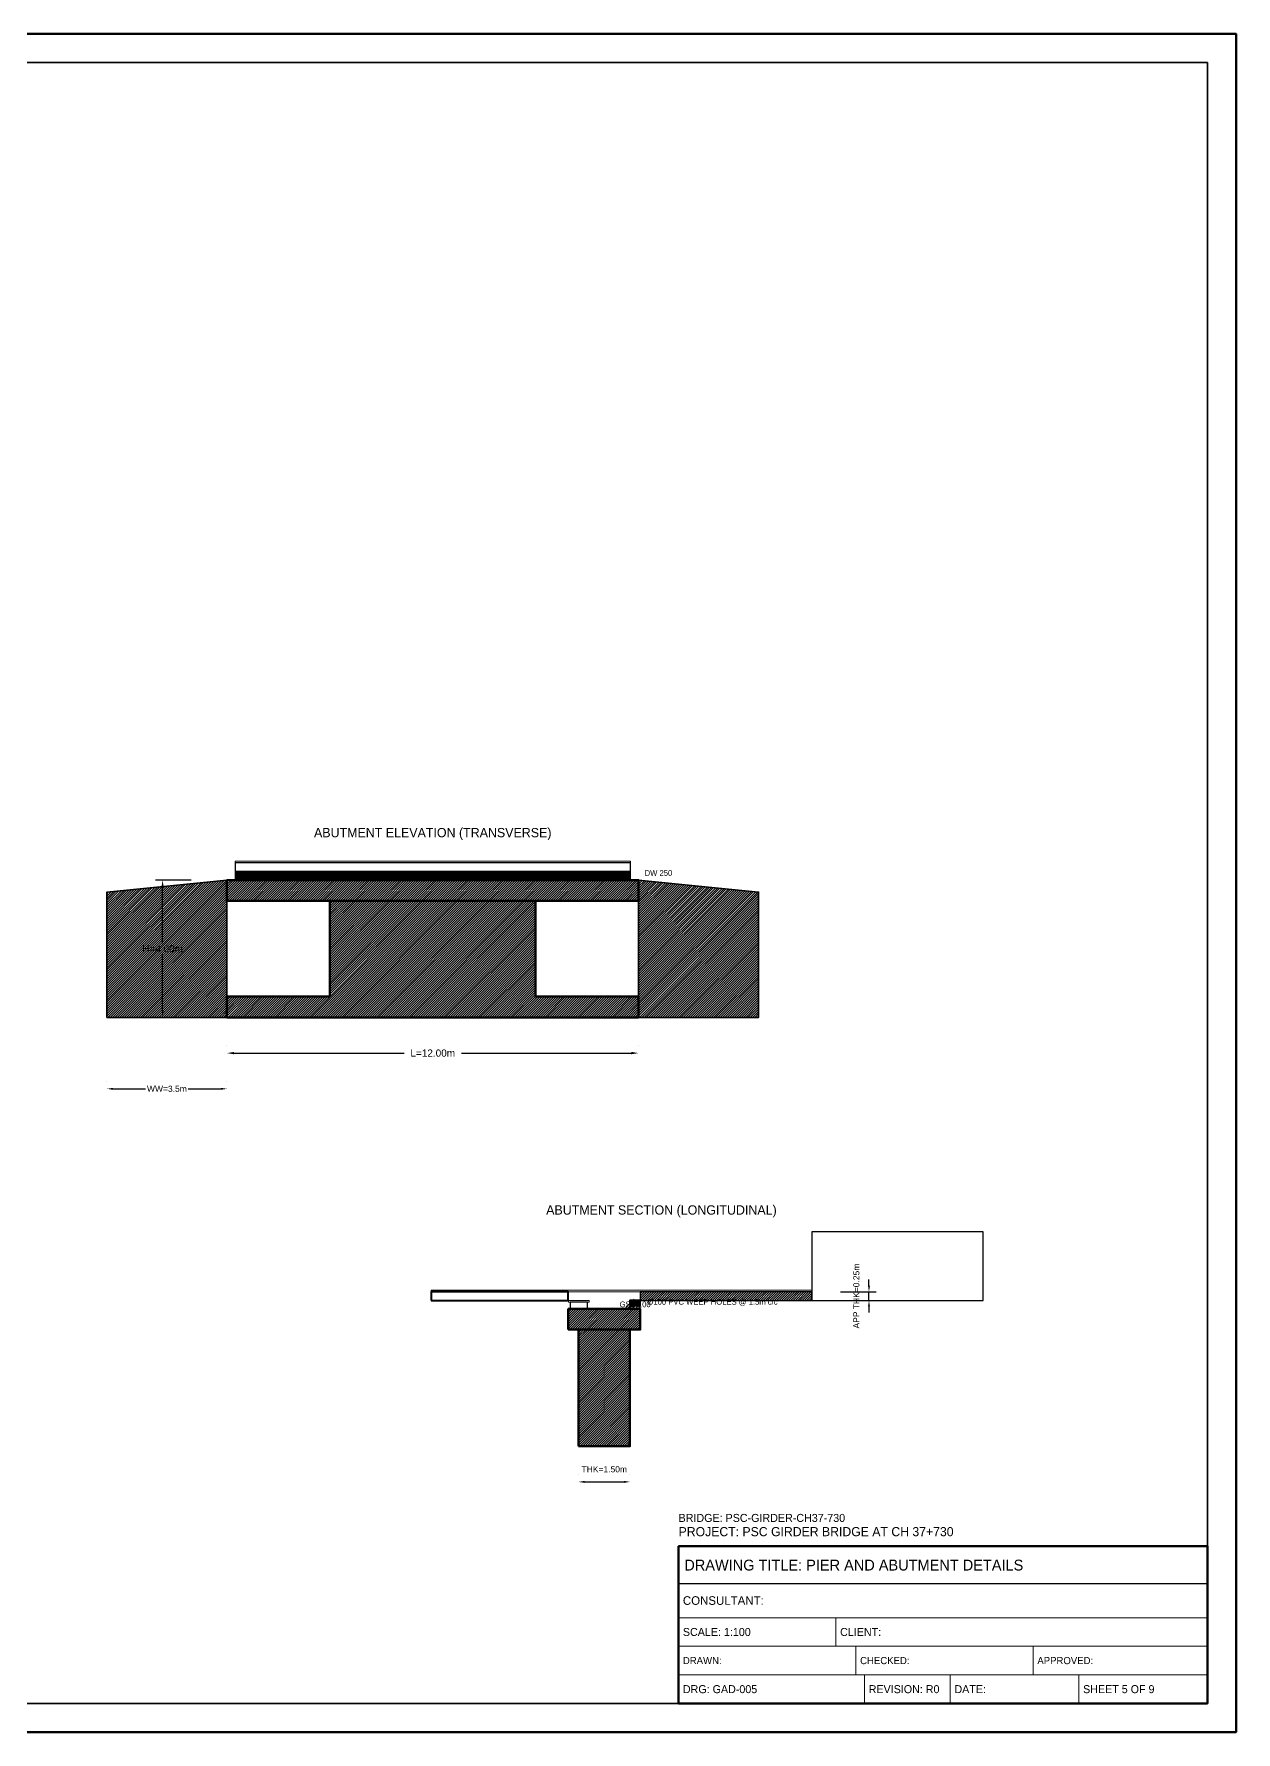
# Model space of a CAD drawing. Header units: metres. Extents: x 0 to 841, y 0 to 594.
# Drawn here: x 420 to 841, y 0 to 594 of the extents above; entities that cross this region are included whole.
import ezdxf
from ezdxf.enums import TextEntityAlignment as Align

# ---------------------------------------------------------------- set-up
doc = ezdxf.new("R2010")
doc.units = ezdxf.units.M
doc.linetypes.add('DASHED', pattern=[0.5, 0.375, -0.125])
for name, color, linetype, lineweight in [('ABUT-PROF', 4, 'Continuous', 50), ('BORDER-INNER', 7, 'Continuous', 35), ('BORDER-OUTER', 7, 'Continuous', 70), ('CIVIL-ROAD', 7, 'Continuous', 25), ('DIM-LINEAR', 3, 'Continuous', 18), ('STRUC-HATCHING', 8, 'Continuous', 18), ('SUB-ABUT', 3, 'Continuous', 35), ('SUB-BACKFILL', 34, 'Continuous', 18), ('SUB-BEARING', 5, 'Continuous', 25), ('SUB-DIRT-WALL', 3, 'Continuous', 35), ('SUPER-DECK', 2, 'Continuous', 50), ('SUPER-WEARING', 8, 'Continuous', 25), ('TEXT-HEADER', 7, 'Continuous', 25), ('TEXT-SPEC', 7, 'Continuous', 13), ('TEXT-TITLE', 7, 'Continuous', 25), ('TITLEBLK-BOX', 7, 'Continuous', 50), ('TITLEBLK-TEXT', 7, 'Continuous', 18)]:
    doc.layers.add(name, color=color, linetype=linetype, lineweight=lineweight)
doc.styles.add('BRIDGE_STD', font='Arial.ttf')
doc.dimstyles.new('pmb100', dxfattribs={"dimtxt": 2.5, "dimasz": 0.9375, "dimexe": 2.5, "dimexo": 2.5, "dimtad": 0, "dimtih": 1, "dimdec": 0, "dimtxsty": 'BRIDGE_STD', "dimcen": 2.5, "dimazin": 3, "dimtfac": 1, "dimtmove": 0, "dimatfit": 3})

msp = doc.modelspace()

# ---------------------------------------------------------------- hatches: boundary and pattern name
at = {"layer": 'STRUC-HATCHING'}
h = msp.add_hatch(dxfattribs=at)
h.set_pattern_fill('ANSI31', scale=0.18)
h.paths.add_polyline_path([(488, 298), (446, 293.8), (446, 250), (488, 250)])
h = msp.add_hatch(dxfattribs=at)
h.set_pattern_fill('ANSI31', scale=0.18)
h.paths.add_polyline_path([(488, 290.8), (632, 290.8), (632, 298), (488, 298)])
h = msp.add_hatch(dxfattribs=at)
h.set_pattern_fill('ANSI31', scale=0.12)
h.paths.add_polyline_path([(490.88, 298), (629.12, 298), (629.12, 301), (490.88, 301)])
h = msp.add_hatch(dxfattribs=at)
h.set_pattern_fill('ANSI31', scale=0.18)
h.paths.add_polyline_path([(632, 298), (674, 293.8), (674, 250), (632, 250)])
h = msp.add_hatch(dxfattribs=at)
h.set_pattern_fill('ANSI31', scale=0.18)
h.paths.add_polyline_path([(524, 290.8), (596, 290.8), (596, 257.34), (632, 257.34), (632, 250), (488, 250), (488, 257.34), (524, 257.34)])
h = msp.add_hatch(dxfattribs=at)
h.set_pattern_fill('ANSI31', scale=0.12)
h.paths.add_polyline_path([(629, 149.2), (632.6, 149.2), (632.6, 151), (629, 151)])
h = msp.add_hatch(dxfattribs=at)
h.set_pattern_fill('ANSI31', scale=0.24)
h.paths.add_polyline_path([(629, 148), (632.6, 148), (632.6, 149.2), (629, 149.2)])
h = msp.add_hatch(dxfattribs=at)
h.set_pattern_fill('ANSI31', scale=0.18)
h.paths.add_polyline_path([(632.6, 151), (692.6, 151), (692.6, 154), (632.6, 154)])
h = msp.add_hatch(dxfattribs=at)
h.set_pattern_fill('ANSI31', scale=0.18)
h.paths.add_polyline_path([(607.4, 140.8), (632.6, 140.8), (632.6, 148), (607.4, 148)])
h = msp.add_hatch(dxfattribs=at)
h.set_pattern_fill('ANSI31', scale=0.18)
h.paths.add_polyline_path([(611, 100), (629, 100), (629, 140.8), (611, 140.8)])

# ---------------------------------------------------------------- linework, layer by layer
at = {"layer": 'ABUT-PROF', "color": 4, "linetype": 'DASHED'}
msp.add_line((488, 298), (632, 298), dxfattribs=at)
at = {"layer": 'ABUT-PROF', "lineweight": 30}
msp.add_lwpolyline([(490.88, 298), (629.12, 298), (629.12, 301), (490.88, 301), (490.88, 298)], dxfattribs=at)
at = {"layer": 'ABUT-PROF', "lineweight": 40}
msp.add_lwpolyline([(629, 149.2), (632.6, 149.2), (632.6, 151), (629, 151), (629, 149.2)], dxfattribs=at)
at = {"layer": 'ABUT-PROF', "color": 4}
for centre in [(560, 300), (560, 299), (630.8, 150.4), (630.8, 149.8)]:
    msp.add_circle(centre, 0.6, dxfattribs=at)
at = {"layer": 'BORDER-INNER'}
msp.add_lwpolyline([(10, 10), (831, 10), (831, 584), (10, 584), (10, 10)], dxfattribs=at)
at = {"layer": 'BORDER-OUTER'}
msp.add_lwpolyline([(0, 0), (841, 0), (841, 594), (0, 594), (0, 0)], dxfattribs=at)
at = {"layer": 'CIVIL-ROAD', "lineweight": 25}
for points in [[(490.88, 301), (629.12, 301), (629.12, 304), (490.88, 304), (490.88, 301)], [(632.6, 151), (692.6, 151), (692.6, 154), (632.6, 154), (632.6, 151)]]:
    msp.add_lwpolyline(points, dxfattribs=at)
at = {"layer": 'SUB-ABUT', "lineweight": 35}
for points in [[(488, 298), (446, 293.8), (446, 250), (488, 250), (488, 298)], [(632, 298), (674, 293.8), (674, 250), (632, 250), (632, 298)]]:
    msp.add_lwpolyline(points, dxfattribs=at)
at = {"layer": 'SUB-ABUT', "lineweight": 50}
for points in [[(488, 290.8), (632, 290.8), (632, 298), (488, 298), (488, 290.8)], [(524, 290.8), (596, 290.8), (596, 257.34), (632, 257.34), (632, 250), (488, 250), (488, 257.34), (524, 257.34), (524, 290.8)], [(607.4, 140.8), (632.6, 140.8), (632.6, 148), (607.4, 148), (607.4, 140.8)], [(611, 100), (629, 100), (629, 140.8), (611, 140.8), (611, 100)]]:
    msp.add_lwpolyline(points, dxfattribs=at)
at = {"layer": 'SUB-ABUT', "lineweight": 25}
msp.add_lwpolyline([(692.6, 151), (752.6, 151), (752.6, 175), (692.6, 175), (692.6, 151)], dxfattribs=at)
at = {"layer": 'SUB-BACKFILL', "lineweight": 20}
msp.add_lwpolyline([(629, 148), (632.6, 148), (632.6, 149.2), (629, 149.2), (629, 148)], dxfattribs=at)
at = {"layer": 'SUB-BEARING', "lineweight": 25}
for points in [[(506, 298), (513.2, 298), (513.2, 300.4), (506, 300.4), (506, 298)], [(556.4, 298), (563.6, 298), (563.6, 300.4), (556.4, 300.4), (556.4, 298)], [(606.8, 298), (614, 298), (614, 300.4), (606.8, 300.4), (606.8, 298)], [(608.12, 148), (614.12, 148), (614.12, 150.4), (608.12, 150.4), (608.12, 148)]]:
    msp.add_lwpolyline(points, dxfattribs=at)
at = {"layer": 'SUB-BEARING', "lineweight": 15}
msp.add_lwpolyline([(607.52, 150.4), (614.72, 150.4), (614.72, 151), (607.52, 151), (607.52, 150.4)], dxfattribs=at)
at = {"layer": 'SUB-DIRT-WALL', "lineweight": 18}
for p, q in [((627.5, 148.45), (630.5, 151.45)), ((627.5, 147.55), (630.5, 150.55))]:
    msp.add_line(p, q, dxfattribs=at)
at = {"layer": 'SUB-DIRT-WALL', "lineweight": 35}
msp.add_line((629, 148), (632.6, 148), dxfattribs=at)
at = {"layer": 'SUPER-DECK', "lineweight": 40}
msp.add_lwpolyline([(559.4, 151), (607.4, 151), (607.4, 154), (559.4, 154), (559.4, 151)], dxfattribs=at)
at = {"layer": 'SUPER-WEARING', "lineweight": 20}
for points in [[(490.88, 304), (629.12, 304), (629.12, 304.6), (490.88, 304.6), (490.88, 304)], [(559.4, 154), (692.6, 154), (692.6, 154.6), (559.4, 154.6), (559.4, 154)]]:
    msp.add_lwpolyline(points, dxfattribs=at)
at = {"layer": 'TITLEBLK-BOX', "lineweight": 50}
msp.add_lwpolyline([(646, 10), (831, 10), (831, 65), (646, 65), (646, 10)], dxfattribs=at)
at = {"layer": 'TITLEBLK-BOX', "lineweight": 30}
msp.add_lwpolyline([(646, 52), (831, 52), (831, 65), (646, 65), (646, 52)], dxfattribs=at)
at = {"layer": 'TITLEBLK-BOX', "lineweight": 18}
for points in [[(646, 40), (831, 40), (831, 52), (646, 52), (646, 40)], [(646, 30), (701, 30), (701, 40), (646, 40), (646, 30)], [(701, 30), (831, 30), (831, 40), (701, 40), (701, 30)], [(646, 20), (708, 20), (708, 30), (646, 30), (646, 20)], [(708, 20), (770, 20), (770, 30), (708, 30), (708, 20)], [(770, 20), (831, 20), (831, 30), (770, 30), (770, 20)], [(646, 10), (711, 10), (711, 20), (646, 20), (646, 10)], [(711, 10), (741, 10), (741, 20), (711, 20), (711, 10)], [(741, 10), (786, 10), (786, 20), (741, 20), (741, 10)], [(786, 10), (831, 10), (831, 20), (786, 20), (786, 10)]]:
    msp.add_lwpolyline(points, dxfattribs=at)

# ---------------------------------------------------------------- texts
at = {"layer": 'TEXT-HEADER'}
for s, p in [('ABUTMENT ELEVATION (TRANSVERSE)', (560, 313)), ('ABUTMENT SECTION (LONGITUDINAL)', (640, 181))]:
    msp.add_text(s, height=3.25, dxfattribs=at).set_placement(p, align=Align.CENTER)
at = {"layer": 'TEXT-SPEC', "color": 4}
for s, p in [('DW 250', (634.12, 299.5)), ('Ø100 PVC WEEP HOLES @ 1.5m c/c', (635.1, 149.5))]:
    msp.add_text(s, height=2, dxfattribs=at).set_placement(p)
at = {"layer": 'TEXT-SPEC'}
msp.add_text('GSB 100', height=2, dxfattribs=at).set_placement((630.8, 148.6), align=Align.CENTER)
at = {"layer": 'TEXT-TITLE'}
for s, height, p in [('PROJECT: PSC GIRDER BRIDGE AT CH 37+730', 3.2, (646, 68.5)), ('DRAWING TITLE: PIER AND ABUTMENT DETAILS', 3.8, (648, 56.5))]:
    msp.add_text(s, height=height, dxfattribs=at).set_placement(p)
at = {"layer": 'TITLEBLK-TEXT'}
for s, height, p in [('BRIDGE: PSC-GIRDER-CH37-730', 2.8, (646, 73.5)), ('CONSULTANT: ', 3, (647.5, 44.5)), ('SCALE: 1:100', 2.8, (647.5, 33.6)), ('CLIENT: ', 2.8, (702.5, 33.6)), ('DRAWN: ', 2.5, (647.5, 23.75)), ('CHECKED: ', 2.5, (709.5, 23.75)), ('APPROVED: ', 2.5, (771.5, 23.75)), ('DRG: GAD-005', 2.8, (647.5, 13.6)), ('REVISION: R0', 2.8, (712.5, 13.6)), ('DATE: ', 2.8, (742.5, 13.6)), ('SHEET 5 OF 9', 2.8, (787.5, 13.6))]:
    msp.add_text(s, height=height, dxfattribs=at).set_placement(p)

# ---------------------------------------------------------------- dimensions: what is measured, and where the dimension line sits
at = {"layer": 'DIM-LINEAR'}
for base, p1, p2, text, override in [((465.5, 250), (478, 250), (478, 298), 'H=4.00m', {"dimtxt": 2.5, "dimasz": 2.5, "dimgap": 1, "dimclrt": 3}), ((712.6, 151), (700.1, 151), (700.1, 154), 'APP THK=0.25m', {"dimtxt": 2.125, "dimasz": 2.125, "dimgap": 0.85, "dimclrt": 3})]:
    msp.add_linear_dim(base=base, p1=p1, p2=p2, angle=90, text=text, dimstyle='pmb100', override=override, dxfattribs=at).render()
for base, p1, p2, text, override in [((488, 237.5), (488, 237.5), (632, 237.5), 'L=12.00m', {"dimtxt": 2.5, "dimasz": 2.5, "dimgap": 1, "dimclrt": 3}), ((446, 225), (446, 225), (488, 225), 'WW=3.5m', {"dimtxt": 2.125, "dimasz": 2.125, "dimgap": 0.85, "dimclrt": 3}), ((611, 87.5), (611, 87.5), (629, 87.5), 'THK=1.50m', {"dimtxt": 2.125, "dimasz": 2.125, "dimgap": 0.85, "dimclrt": 3})]:
    msp.add_linear_dim(base=base, p1=p1, p2=p2, text=text, dimstyle='pmb100', override=override, dxfattribs=at).render()

doc.saveas('drawing.dxf')
